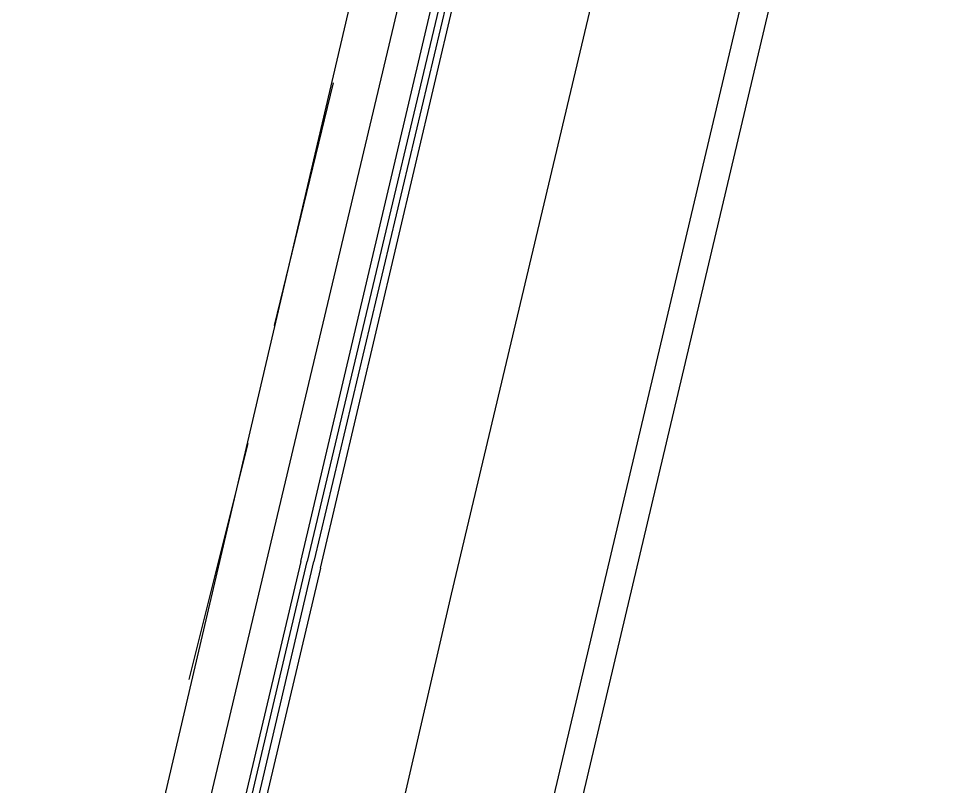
# Model space of a CAD drawing. Header units: feet. Extents: x -84 to 198, y -22 to 181.
# Drawn here: x 113.867 to 115.771, y 62.268 to 63.828 of the extents above; entities that cross this region are included whole.
import ezdxf

# ---------------------------------------------------------------- set-up
doc = ezdxf.new("R2010")
doc.units = ezdxf.units.FT
doc.layers.add('A-LINEA', color=7, linetype='CONTINUOUS')

msp = doc.modelspace()

# ---------------------------------------------------------------- linework, layer by layer
at = {"layer": 'A-LINEA'}
for p, q in [((113.8667, 60.9778), (115.4933, 67.9244)), ((113.8667, 60.9778), (115.4933, 67.9244)), ((114.6133, 60.8044), (116.2533, 67.7378)), ((114.6133, 60.8044), (116.2533, 67.7378)), ((114.3867, 63.2044), (114.5067, 63.6978)), ((114.3867, 63.2044), (114.5067, 63.6978)), ((114.2133, 62.4844), (114.3333, 62.9644)), ((114.2133, 62.4844), (114.3333, 62.9644)), ((114.3733, 62.7378), (113.9867, 61.1111)), ((114.3733, 62.7378), (113.9867, 61.1111))]:
    msp.add_line(p, q, dxfattribs=at)
for points in [[(117.0933, 59.0178), (114.4, 59.6578), (118.2, 75.6978), (122, 91.7511), (124.68, 91.1111)], [(117.0933, 59.0178), (114.4, 59.6578), (118.2, 75.6978), (122, 91.7511), (124.68, 91.1111)], [(114.44, 62.7244), (114.8267, 64.3644), (114.84, 64.3511), (114.4533, 62.7244)], [(114.44, 62.7244), (114.8267, 64.3644), (114.84, 64.3511), (114.4533, 62.7244)], [(114.48, 62.7111), (114.8667, 64.3511), (114.8533, 64.3511), (114.4667, 62.7244)], [(114.48, 62.7111), (114.8667, 64.3511), (114.8533, 64.3511), (114.4667, 62.7244)], [(114.7733, 64.3111), (114.7733, 64.2978), (114.7467, 64.3111), (114.3733, 62.7378)], [(114.7733, 64.3111), (114.7733, 64.2978), (114.7467, 64.3111), (114.3733, 62.7378)], [(114.3333, 60.8711), (114.7467, 62.6578), (115.12, 64.2311)], [(114.3333, 60.8711), (114.7467, 62.6578), (115.12, 64.2311)], [(114.44, 62.7244), (114.04, 61.0311), (114.0533, 61.0178), (114.0533, 61.0311), (114.4533, 62.7244)], [(114.44, 62.7244), (114.04, 61.0311), (114.0533, 61.0178), (114.0533, 61.0311), (114.4533, 62.7244)], [(114.48, 62.7111), (114.08, 61.0178), (114.0667, 61.0178), (114.4667, 62.7244)], [(114.48, 62.7111), (114.08, 61.0178), (114.0667, 61.0178), (114.4667, 62.7244)]]:
    msp.add_lwpolyline(points, dxfattribs=at)

doc.saveas('drawing.dxf')
